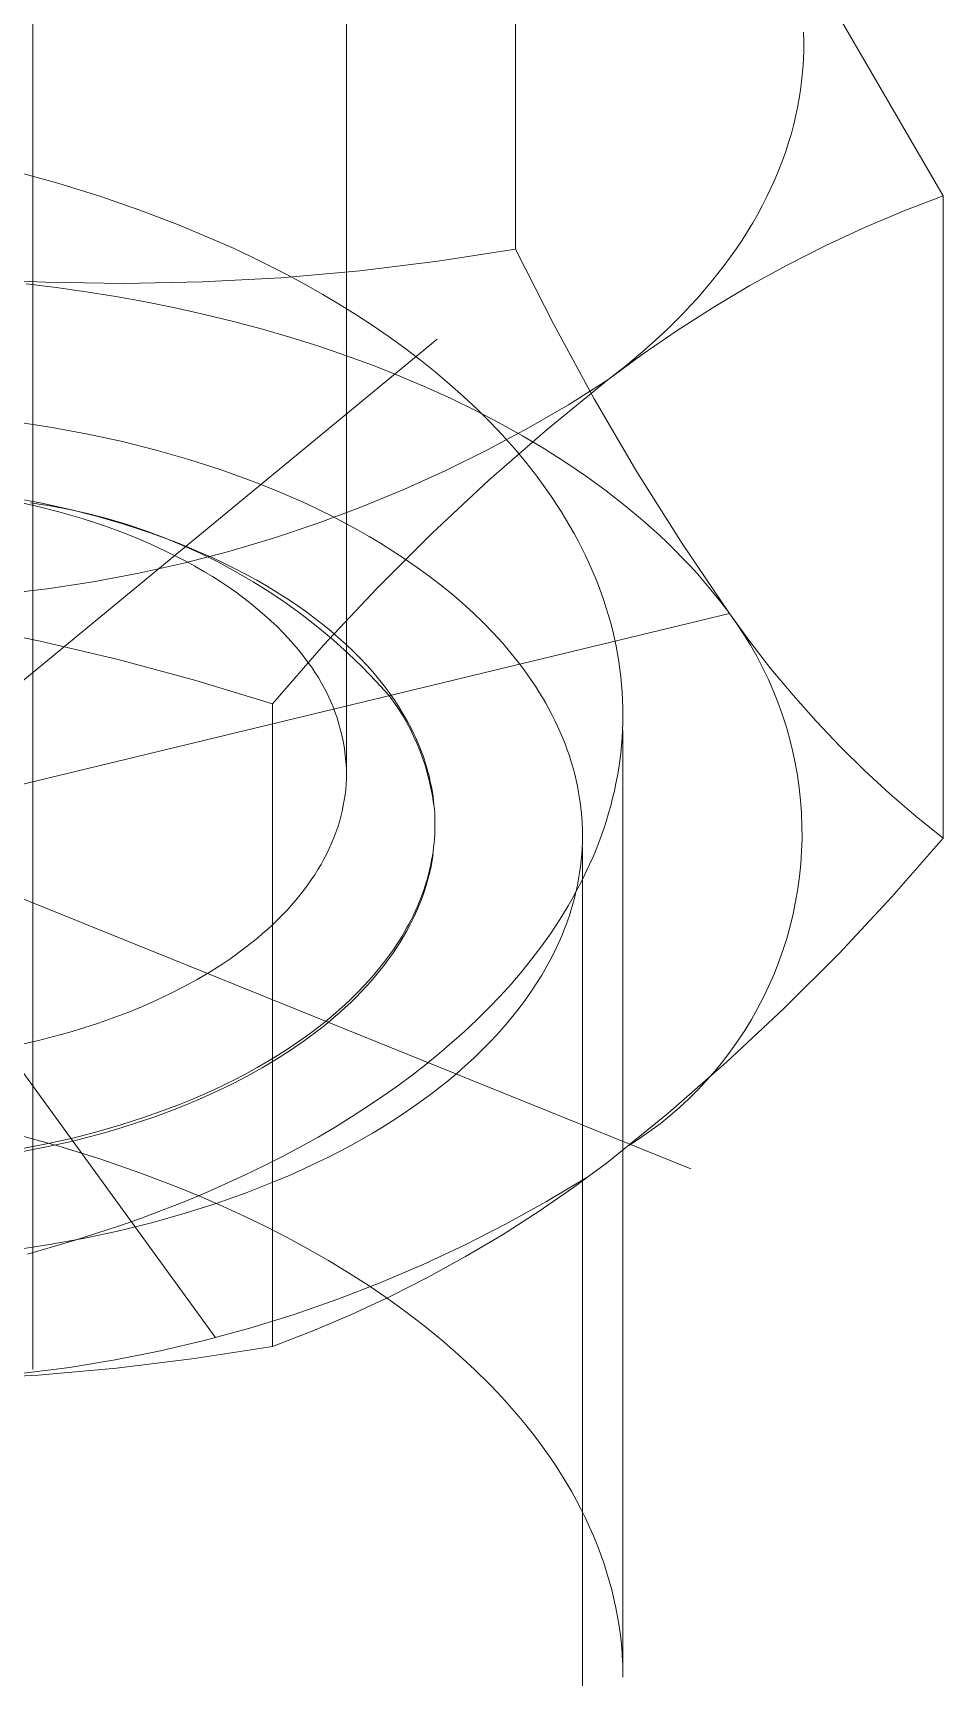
# Model space of a CAD drawing. Header units: inches. Extents: x -6 to 195, y -3 to 126.
# Drawn here: x 187.5533 to 187.7962, y 52.0845 to 52.5237 of the extents above; entities that cross this region are included whole.
import ezdxf

# ---------------------------------------------------------------- set-up
doc = ezdxf.new("R2010")
doc.units = ezdxf.units.IN
doc.linetypes.add('HIDDEN', pattern=[1.905, 1.27, -0.635])
doc.layers.add('ZANO_R_przerywana', color=250, linetype='HIDDEN', lineweight=0)

msp = doc.modelspace()

# ---------------------------------------------------------------- linework, layer by layer
at = {"layer": 'ZANO_R_przerywana'}
for p, q in [((187.63698, 52.65228), (187.63698, 52.32586)), ((187.55329, 52.64249), (187.55329, 52.16666)), ((187.68214, 52.63756), (187.68214, 52.46594)), ((187.74223, 52.57327), (187.79623, 52.48018)), ((187.75902, 52.52146), (187.75896, 52.52392)), ((187.75902, 52.51899), (187.75902, 52.52146)), ((187.75894, 52.51653), (187.75902, 52.51899)), ((187.75857, 52.51159), (187.75879, 52.51406)), ((187.75879, 52.51406), (187.75894, 52.51653)), ((187.75791, 52.50666), (187.75827, 52.50913)), ((187.75827, 52.50913), (187.75857, 52.51159)), ((187.75696, 52.50174), (187.75747, 52.5042)), ((187.75747, 52.5042), (187.75791, 52.50666)), ((187.75573, 52.49685), (187.75638, 52.49929)), ((187.75638, 52.49929), (187.75696, 52.50174)), ((187.75501, 52.49441), (187.75573, 52.49685)), ((187.75336, 52.48956), (187.75422, 52.49198)), ((187.75422, 52.49198), (187.75501, 52.49441)), ((187.55993, 52.48353), (187.54828, 52.48674)), ((187.75143, 52.48475), (187.75243, 52.48715)), ((187.75243, 52.48715), (187.75336, 52.48956)), ((187.57113, 52.48005), (187.55993, 52.48353)), ((187.74923, 52.47999), (187.75037, 52.48236)), ((187.75037, 52.48236), (187.75143, 52.48475)), ((187.58187, 52.47635), (187.57113, 52.48005)), ((187.74676, 52.47529), (187.74803, 52.47763)), ((187.74803, 52.47763), (187.74923, 52.47999)), ((187.79623, 52.48018), (187.7856, 52.47608)), ((187.79623, 52.30856), (187.79623, 52.48018)), ((187.59212, 52.47244), (187.58187, 52.47635)), ((187.74403, 52.47065), (187.74543, 52.47296)), ((187.74543, 52.47296), (187.74676, 52.47529)), ((187.7856, 52.47608), (187.77512, 52.47163)), ((187.59212, 52.47244), (187.60206, 52.46827)), ((187.60206, 52.46827), (187.60698, 52.46606)), ((187.74105, 52.46608), (187.74257, 52.46836)), ((187.74257, 52.46836), (187.74403, 52.47065)), ((187.77512, 52.47163), (187.76479, 52.46682)), ((187.60698, 52.46606), (187.61184, 52.46377)), ((187.68214, 52.46594), (187.66138, 52.46267)), ((187.68214, 52.46594), (187.69231, 52.44576)), ((187.73782, 52.46159), (187.73947, 52.46383)), ((187.73947, 52.46383), (187.74105, 52.46608)), ((187.76479, 52.46682), (187.75463, 52.46167)), ((187.61184, 52.46377), (187.61666, 52.46139)), ((187.61666, 52.46139), (187.62141, 52.45893)), ((187.64052, 52.46012), (187.61959, 52.45828)), ((187.66138, 52.46267), (187.64052, 52.46012)), ((187.73612, 52.45938), (187.73782, 52.46159)), ((187.75463, 52.46167), (187.74465, 52.45618)), ((187.55658, 52.45706), (187.53559, 52.45809)), ((187.55949, 52.45566), (187.55151, 52.45662)), ((187.57759, 52.45675), (187.55658, 52.45706)), ((187.56747, 52.45454), (187.55949, 52.45566)), ((187.5986, 52.45715), (187.57759, 52.45675)), ((187.61959, 52.45828), (187.5986, 52.45715)), ((187.62141, 52.45893), (187.6261, 52.45639)), ((187.6261, 52.45639), (187.63072, 52.45377)), ((187.73254, 52.45502), (187.73436, 52.45719)), ((187.73436, 52.45719), (187.73612, 52.45938)), ((187.74465, 52.45618), (187.73485, 52.45036)), ((187.57543, 52.45327), (187.56747, 52.45454)), ((187.58337, 52.45184), (187.57543, 52.45327)), ((187.59126, 52.45025), (187.58337, 52.45184)), ((187.63072, 52.45377), (187.63527, 52.45106)), ((187.63527, 52.45106), (187.63974, 52.44828)), ((187.72675, 52.44865), (187.72873, 52.45075)), ((187.72873, 52.45075), (187.73066, 52.45287)), ((187.73066, 52.45287), (187.73254, 52.45502)), ((187.60193, 52.17525), (187.40432, 52.44783)), ((187.5991, 52.4485), (187.59126, 52.45025)), ((187.60687, 52.4466), (187.5991, 52.4485)), ((187.61455, 52.44455), (187.60687, 52.4466)), ((187.63974, 52.44828), (187.64411, 52.44541)), ((187.72263, 52.44454), (187.72471, 52.44658)), ((187.72471, 52.44658), (187.72675, 52.44865)), ((187.73485, 52.45036), (187.72526, 52.44422)), ((187.34505, 52.1812), (187.6612, 52.44188)), ((187.62214, 52.44234), (187.61455, 52.44455)), ((187.62962, 52.43998), (187.62214, 52.44234)), ((187.64411, 52.44541), (187.6484, 52.44246)), ((187.6484, 52.44246), (187.65258, 52.43943)), ((187.69231, 52.44576), (187.7031, 52.42592)), ((187.72526, 52.44422), (187.71588, 52.43775)), ((187.71608, 52.43856), (187.72049, 52.44252)), ((187.72049, 52.44252), (187.72263, 52.44454)), ((187.63697, 52.43747), (187.62962, 52.43998)), ((187.65258, 52.43943), (187.65667, 52.43633)), ((187.71588, 52.43775), (187.70672, 52.43098)), ((187.71149, 52.43471), (187.71608, 52.43856)), ((187.64419, 52.43481), (187.63697, 52.43747)), ((187.65125, 52.43202), (187.64419, 52.43481)), ((187.65667, 52.43633), (187.66064, 52.43315)), ((187.66064, 52.43315), (187.66449, 52.4299)), ((187.70672, 52.43098), (187.71149, 52.43471)), ((187.65816, 52.42909), (187.65125, 52.43202)), ((187.66489, 52.42603), (187.65816, 52.42909)), ((187.66449, 52.4299), (187.66822, 52.42658)), ((187.70672, 52.43098), (187.69061, 52.41785)), ((187.69624, 52.42438), (187.70672, 52.43098)), ((187.67143, 52.42284), (187.66489, 52.42603)), ((187.66822, 52.42658), (187.67183, 52.42319)), ((187.68555, 52.41815), (187.69624, 52.42438)), ((187.7031, 52.42592), (187.71452, 52.40643)), ((187.67778, 52.41953), (187.67143, 52.42284)), ((187.67183, 52.42319), (187.6753, 52.41973)), ((187.5487, 52.41979), (187.55842, 52.4183)), ((187.55842, 52.4183), (187.56793, 52.41654)), ((187.56793, 52.41654), (187.5772, 52.41452)), ((187.67464, 52.41228), (187.68555, 52.41815)), ((187.69061, 52.41785), (187.67495, 52.40418)), ((187.6753, 52.41973), (187.67864, 52.41621)), ((187.68393, 52.4161), (187.67778, 52.41953)), ((187.67864, 52.41621), (187.68183, 52.41263)), ((187.68986, 52.41257), (187.68393, 52.4161)), ((187.5772, 52.41452), (187.58621, 52.41226)), ((187.58621, 52.41226), (187.59491, 52.40977)), ((187.66354, 52.40679), (187.67464, 52.41228)), ((187.68183, 52.41263), (187.68488, 52.40899)), ((187.69557, 52.40893), (187.68986, 52.41257)), ((187.59491, 52.40977), (187.6033, 52.40706)), ((187.6033, 52.40706), (187.61135, 52.40416)), ((187.65226, 52.40169), (187.66354, 52.40679)), ((187.68488, 52.40899), (187.68777, 52.40529)), ((187.70104, 52.4052), (187.69557, 52.40893)), ((187.72888, 52.22028), (187.27737, 52.4028)), ((187.61135, 52.40416), (187.61525, 52.40264)), ((187.61525, 52.40264), (187.61905, 52.40108)), ((187.67495, 52.40418), (187.65977, 52.38999)), ((187.68777, 52.40529), (187.69051, 52.40154)), ((187.70628, 52.40138), (187.70104, 52.4052)), ((187.71452, 52.40643), (187.72656, 52.38731)), ((187.54742, 52.39879), (187.55389, 52.39737)), ((187.54748, 52.3996), (187.55523, 52.39816)), ((187.55267, 52.39816), (187.55789, 52.39735)), ((187.55523, 52.39816), (187.56285, 52.39649)), ((187.61905, 52.40108), (187.62276, 52.39948)), ((187.62276, 52.39948), (187.62637, 52.39785)), ((187.64082, 52.39697), (187.65226, 52.40169)), ((187.69051, 52.40154), (187.69181, 52.39964)), ((187.69181, 52.39964), (187.69308, 52.39774)), ((187.71128, 52.39748), (187.70628, 52.40138)), ((187.55389, 52.39737), (187.56023, 52.39576)), ((187.55789, 52.39735), (187.56309, 52.39636)), ((187.56023, 52.39576), (187.56641, 52.39396)), ((187.56285, 52.39649), (187.57031, 52.39459)), ((187.56309, 52.39636), (187.56824, 52.3952)), ((187.56641, 52.39396), (187.56943, 52.393)), ((187.56824, 52.3952), (187.57336, 52.39386)), ((187.57031, 52.39459), (187.57758, 52.39247)), ((187.57336, 52.39386), (187.57843, 52.39235)), ((187.62637, 52.39785), (187.6299, 52.39617)), ((187.62921, 52.39264), (187.64082, 52.39697)), ((187.6299, 52.39617), (187.63332, 52.39447)), ((187.63332, 52.39447), (187.63665, 52.39273)), ((187.69308, 52.39774), (187.69431, 52.39582)), ((187.69431, 52.39582), (187.69549, 52.39389)), ((187.69549, 52.39389), (187.69664, 52.39195)), ((187.71603, 52.39351), (187.71128, 52.39748)), ((187.56943, 52.393), (187.57241, 52.39199)), ((187.57241, 52.39199), (187.57533, 52.39094)), ((187.57533, 52.39094), (187.57819, 52.38985)), ((187.57758, 52.39247), (187.58114, 52.39134)), ((187.57819, 52.38985), (187.581, 52.38872)), ((187.57843, 52.39235), (187.58344, 52.39067)), ((187.58114, 52.39134), (187.58463, 52.39015)), ((187.58344, 52.39067), (187.58839, 52.38882)), ((187.58463, 52.39015), (187.58807, 52.38892)), ((187.61747, 52.38872), (187.62921, 52.39264)), ((187.63665, 52.39273), (187.63989, 52.39097)), ((187.63989, 52.39097), (187.64302, 52.38918)), ((187.64302, 52.38918), (187.64606, 52.38737)), ((187.65977, 52.38999), (187.64507, 52.3753)), ((187.69664, 52.39195), (187.69774, 52.39)), ((187.69774, 52.39), (187.6988, 52.38805)), ((187.71831, 52.3915), (187.71603, 52.39351)), ((187.72053, 52.38948), (187.71831, 52.3915)), ((187.72269, 52.38744), (187.72053, 52.38948)), ((187.581, 52.38872), (187.58376, 52.38755)), ((187.58376, 52.38755), (187.58645, 52.38635)), ((187.58645, 52.38635), (187.58907, 52.38511)), ((187.58807, 52.38892), (187.59144, 52.38763)), ((187.58839, 52.38882), (187.59328, 52.3868)), ((187.58907, 52.38511), (187.59163, 52.38384)), ((187.59144, 52.38763), (187.59475, 52.38631)), ((187.59328, 52.3868), (187.5981, 52.38461)), ((187.59362, 52.38208), (187.6056, 52.3852)), ((187.59475, 52.38631), (187.59798, 52.38493)), ((187.59798, 52.38493), (187.60115, 52.38352)), ((187.6056, 52.3852), (187.61747, 52.38872)), ((187.64606, 52.38737), (187.6494, 52.38528)), ((187.6494, 52.38528), (187.65268, 52.38313)), ((187.6988, 52.38805), (187.69981, 52.38608)), ((187.69981, 52.38608), (187.70078, 52.3841)), ((187.72478, 52.38538), (187.72269, 52.38744)), ((187.7268, 52.38332), (187.72478, 52.38538)), ((187.72656, 52.38731), (187.73919, 52.36859)), ((187.58153, 52.37938), (187.59362, 52.38208)), ((187.59163, 52.38384), (187.59413, 52.38254)), ((187.59413, 52.38254), (187.59655, 52.38121)), ((187.59655, 52.38121), (187.59891, 52.37985)), ((187.5981, 52.38461), (187.60284, 52.38227)), ((187.60115, 52.38352), (187.60424, 52.38206)), ((187.60284, 52.38227), (187.60749, 52.37976)), ((187.60424, 52.38206), (187.60725, 52.38057)), ((187.60725, 52.38057), (187.61019, 52.37904)), ((187.65268, 52.38313), (187.65589, 52.3809)), ((187.65589, 52.3809), (187.65903, 52.37861)), ((187.70078, 52.3841), (187.70171, 52.38212)), ((187.70171, 52.38212), (187.7026, 52.38012)), ((187.72877, 52.38124), (187.7268, 52.38332)), ((187.73066, 52.37915), (187.72877, 52.38124)), ((187.55712, 52.37522), (187.56936, 52.37709)), ((187.56936, 52.37709), (187.58153, 52.37938)), ((187.59891, 52.37985), (187.6012, 52.37846)), ((187.6012, 52.37846), (187.60341, 52.37705)), ((187.60341, 52.37705), (187.60555, 52.37562)), ((187.60749, 52.37976), (187.61206, 52.3771)), ((187.61019, 52.37904), (187.61304, 52.37747)), ((187.61206, 52.3771), (187.61654, 52.37428)), ((187.61304, 52.37747), (187.61581, 52.37587)), ((187.65903, 52.37861), (187.6621, 52.37625)), ((187.6621, 52.37625), (187.66509, 52.37382)), ((187.7026, 52.38012), (187.70343, 52.37812)), ((187.70343, 52.37812), (187.70423, 52.37612)), ((187.70423, 52.37612), (187.70498, 52.3741)), ((187.7325, 52.37705), (187.73066, 52.37915)), ((187.73427, 52.37495), (187.7325, 52.37705)), ((187.54483, 52.37377), (187.55712, 52.37522)), ((187.60555, 52.37562), (187.60762, 52.37417)), ((187.60762, 52.37417), (187.60961, 52.37269)), ((187.60961, 52.37269), (187.61153, 52.3712)), ((187.61581, 52.37587), (187.6185, 52.37424)), ((187.61654, 52.37428), (187.62091, 52.37132)), ((187.6185, 52.37424), (187.62111, 52.37258)), ((187.62111, 52.37258), (187.62362, 52.37089)), ((187.64507, 52.3753), (187.63088, 52.36011)), ((187.66509, 52.37382), (187.66799, 52.37133)), ((187.70498, 52.3741), (187.70569, 52.37209)), ((187.70569, 52.37209), (187.70634, 52.37006)), ((187.73597, 52.37283), (187.73427, 52.37495)), ((187.73761, 52.37071), (187.73597, 52.37283)), ((187.26706, 52.2545), (187.73919, 52.36859)), ((187.61153, 52.3712), (187.61337, 52.3697)), ((187.61337, 52.3697), (187.61514, 52.36818)), ((187.61514, 52.36818), (187.61683, 52.36664)), ((187.62091, 52.37132), (187.62519, 52.3682)), ((187.62362, 52.37089), (187.62606, 52.36918)), ((187.62519, 52.3682), (187.62935, 52.36495)), ((187.62606, 52.36918), (187.6284, 52.36745)), ((187.6284, 52.36745), (187.63066, 52.3657)), ((187.66799, 52.37133), (187.6708, 52.36877)), ((187.6708, 52.36877), (187.67351, 52.36615)), ((187.70634, 52.37006), (187.70696, 52.36803)), ((187.70696, 52.36803), (187.70753, 52.366)), ((187.73919, 52.36859), (187.73761, 52.37071)), ((187.74116, 52.36583), (187.73919, 52.36859)), ((187.73919, 52.36859), (187.74462, 52.36112)), ((187.55526, 52.36122), (187.53428, 52.36545)), ((187.61683, 52.36664), (187.61845, 52.3651)), ((187.61845, 52.3651), (187.61999, 52.36355)), ((187.61999, 52.36355), (187.62146, 52.36199)), ((187.62935, 52.36495), (187.63341, 52.36155)), ((187.63066, 52.3657), (187.63283, 52.36393)), ((187.63283, 52.36393), (187.6349, 52.36214)), ((187.67351, 52.36615), (187.67611, 52.36347)), ((187.67611, 52.36347), (187.67861, 52.36072)), ((187.70753, 52.366), (187.70805, 52.36396)), ((187.70805, 52.36396), (187.70853, 52.36192)), ((187.74303, 52.36302), (187.74116, 52.36583)), ((187.74481, 52.36014), (187.74303, 52.36302)), ((187.57609, 52.35631), (187.55526, 52.36122)), ((187.63088, 52.36011), (187.61721, 52.34445)), ((187.62146, 52.36199), (187.62286, 52.36042)), ((187.62286, 52.36042), (187.62418, 52.35885)), ((187.62418, 52.35885), (187.62543, 52.35728)), ((187.63341, 52.36155), (187.63734, 52.35802)), ((187.6349, 52.36214), (187.6369, 52.36033)), ((187.6369, 52.36033), (187.6388, 52.35852)), ((187.6388, 52.35852), (187.64062, 52.35669)), ((187.67861, 52.36072), (187.68099, 52.35792)), ((187.70853, 52.36192), (187.70896, 52.35988)), ((187.70896, 52.35988), (187.70934, 52.35784)), ((187.74462, 52.36112), (187.75029, 52.35383)), ((187.74648, 52.3572), (187.74481, 52.36014)), ((187.59675, 52.35072), (187.57609, 52.35631)), ((187.62543, 52.35728), (187.6266, 52.3557)), ((187.6266, 52.3557), (187.62761, 52.35433)), ((187.62761, 52.35433), (187.62857, 52.35293)), ((187.63734, 52.35802), (187.64115, 52.35435)), ((187.64062, 52.35669), (187.64234, 52.35486)), ((187.64115, 52.35435), (187.64484, 52.35056)), ((187.64234, 52.35486), (187.64398, 52.35301)), ((187.68099, 52.35792), (187.68214, 52.3565)), ((187.68214, 52.3565), (187.68325, 52.35507)), ((187.68325, 52.35507), (187.68434, 52.35362)), ((187.70934, 52.35784), (187.70968, 52.35579)), ((187.70968, 52.35579), (187.70998, 52.35374)), ((187.74806, 52.3542), (187.74648, 52.3572)), ((187.74953, 52.35116), (187.74806, 52.3542)), ((187.61721, 52.34445), (187.59675, 52.35072)), ((187.62857, 52.35293), (187.62948, 52.35149)), ((187.62948, 52.35149), (187.63035, 52.35002)), ((187.63035, 52.35002), (187.63116, 52.34853)), ((187.64398, 52.35301), (187.64554, 52.35117)), ((187.64484, 52.35056), (187.64839, 52.34665)), ((187.64554, 52.35117), (187.64701, 52.34931)), ((187.68434, 52.35362), (187.68539, 52.35216)), ((187.68539, 52.35216), (187.68641, 52.35068)), ((187.68641, 52.35068), (187.6874, 52.3492)), ((187.70998, 52.35374), (187.71023, 52.35169)), ((187.71023, 52.35169), (187.71043, 52.34964)), ((187.71043, 52.34964), (187.71058, 52.3476)), ((187.75089, 52.34806), (187.74953, 52.35116)), ((187.75029, 52.35383), (187.7562, 52.34674)), ((187.63116, 52.34853), (187.63193, 52.34701)), ((187.63193, 52.34701), (187.63264, 52.34547)), ((187.63264, 52.34547), (187.63331, 52.3439)), ((187.64701, 52.34931), (187.64839, 52.34746)), ((187.64839, 52.34746), (187.64971, 52.34559)), ((187.64839, 52.34665), (187.64963, 52.34494)), ((187.64971, 52.34559), (187.65096, 52.34369)), ((187.6874, 52.3492), (187.68835, 52.3477)), ((187.68835, 52.3477), (187.68927, 52.34619)), ((187.68927, 52.34619), (187.69016, 52.34467)), ((187.71058, 52.3476), (187.71069, 52.34555)), ((187.71069, 52.34555), (187.71076, 52.3435)), ((187.75215, 52.34492), (187.75089, 52.34806)), ((187.7562, 52.34674), (187.76234, 52.33984)), ((187.61721, 52.34445), (187.61721, 52.17283)), ((187.63331, 52.3439), (187.63392, 52.34231)), ((187.63392, 52.34231), (187.63447, 52.34071)), ((187.64963, 52.34494), (187.6508, 52.3432)), ((187.6508, 52.3432), (187.65192, 52.34142)), ((187.65096, 52.34369), (187.65215, 52.34175)), ((187.65192, 52.34142), (187.65297, 52.3396)), ((187.65215, 52.34175), (187.65327, 52.33978)), ((187.69016, 52.34467), (187.69101, 52.34314)), ((187.69101, 52.34314), (187.69182, 52.3416)), ((187.69182, 52.3416), (187.6926, 52.34004)), ((187.71078, 52.34146), (187.71075, 52.33942)), ((187.71076, 52.3435), (187.71078, 52.34146)), ((187.7533, 52.34174), (187.75215, 52.34492)), ((187.75434, 52.33852), (187.7533, 52.34174)), ((187.63447, 52.34071), (187.63498, 52.33908)), ((187.63498, 52.33908), (187.63543, 52.33744)), ((187.63543, 52.33744), (187.63582, 52.33578)), ((187.65297, 52.3396), (187.65397, 52.33775)), ((187.65327, 52.33978), (187.65432, 52.33778)), ((187.65397, 52.33775), (187.6549, 52.33586)), ((187.65432, 52.33778), (187.65482, 52.33677)), ((187.65482, 52.33677), (187.6553, 52.33576)), ((187.6926, 52.34004), (187.69334, 52.33848)), ((187.69334, 52.33848), (187.69405, 52.33691)), ((187.69405, 52.33691), (187.69471, 52.33533)), ((187.71068, 52.33738), (187.71056, 52.33534)), ((187.71075, 52.33942), (187.71068, 52.33738)), ((187.71078, 52.33738), (187.71078, 52.08448)), ((187.75527, 52.33526), (187.75434, 52.33852)), ((187.76234, 52.33984), (187.7687, 52.33315)), ((187.63582, 52.33578), (187.63616, 52.33412)), ((187.63616, 52.33412), (187.63644, 52.33244)), ((187.63644, 52.33244), (187.63667, 52.33075)), ((187.6549, 52.33586), (187.65576, 52.33395)), ((187.6553, 52.33576), (187.65576, 52.33473)), ((187.65576, 52.33473), (187.65621, 52.3337)), ((187.65576, 52.33395), (187.65656, 52.332)), ((187.65621, 52.3337), (187.65663, 52.33266)), ((187.65663, 52.33266), (187.65703, 52.33161)), ((187.69471, 52.33533), (187.69534, 52.33374)), ((187.69534, 52.33374), (187.69593, 52.33215)), ((187.69593, 52.33215), (187.69648, 52.33054)), ((187.7104, 52.33331), (187.71019, 52.33129)), ((187.71056, 52.33534), (187.7104, 52.33331)), ((187.75608, 52.33198), (187.75527, 52.33526)), ((187.7687, 52.33315), (187.77528, 52.32667)), ((187.63667, 52.33075), (187.63684, 52.32906)), ((187.63684, 52.32906), (187.63696, 52.32736)), ((187.65656, 52.332), (187.65729, 52.33003)), ((187.65703, 52.33161), (187.65742, 52.33056)), ((187.65729, 52.33003), (187.65795, 52.32804)), ((187.65742, 52.33056), (187.65778, 52.3295)), ((187.65778, 52.3295), (187.65812, 52.32844)), ((187.65795, 52.32804), (187.65855, 52.32602)), ((187.65812, 52.32844), (187.65844, 52.32737)), ((187.69648, 52.33054), (187.69699, 52.32893)), ((187.69699, 52.32893), (187.69747, 52.32732)), ((187.70994, 52.32926), (187.70964, 52.32725)), ((187.71019, 52.33129), (187.70994, 52.32926)), ((187.75678, 52.32867), (187.75608, 52.33198)), ((187.75737, 52.32534), (187.75678, 52.32867)), ((187.63696, 52.32444), (187.63689, 52.32301)), ((187.63698, 52.32586), (187.63696, 52.32444)), ((187.65844, 52.32737), (187.65874, 52.32629)), ((187.65855, 52.32602), (187.65907, 52.32399)), ((187.65874, 52.32629), (187.65902, 52.32521)), ((187.65902, 52.32521), (187.65928, 52.32412)), ((187.65907, 52.32399), (187.65953, 52.32194)), ((187.65928, 52.32412), (187.65952, 52.32303)), ((187.69747, 52.32732), (187.6979, 52.32569)), ((187.6979, 52.32569), (187.69829, 52.32407)), ((187.69829, 52.32407), (187.69864, 52.32243)), ((187.70931, 52.32524), (187.70892, 52.32323)), ((187.70964, 52.32725), (187.70931, 52.32524)), ((187.75785, 52.32199), (187.75737, 52.32534)), ((187.77528, 52.32667), (187.78206, 52.3204)), ((187.63662, 52.32015), (187.63641, 52.31871)), ((187.63678, 52.32158), (187.63662, 52.32015)), ((187.63689, 52.32301), (187.63678, 52.32158)), ((187.65952, 52.32303), (187.65973, 52.32193)), ((187.65953, 52.32194), (187.65992, 52.31987)), ((187.65973, 52.32193), (187.65992, 52.32083)), ((187.65992, 52.32083), (187.66009, 52.31972)), ((187.65992, 52.31987), (187.66023, 52.31779)), ((187.66009, 52.31972), (187.66023, 52.31861)), ((187.69864, 52.32243), (187.69895, 52.32079)), ((187.69895, 52.32079), (187.69922, 52.31915)), ((187.69922, 52.31915), (187.69945, 52.31751)), ((187.70803, 52.31924), (187.70752, 52.31726)), ((187.7085, 52.32123), (187.70803, 52.31924)), ((187.70892, 52.32323), (187.7085, 52.32123)), ((187.7582, 52.31862), (187.75785, 52.32199)), ((187.78206, 52.3204), (187.78905, 52.31437)), ((187.63585, 52.31583), (187.6355, 52.31439)), ((187.63615, 52.31727), (187.63585, 52.31583)), ((187.63641, 52.31871), (187.63615, 52.31727)), ((187.66023, 52.31861), (187.66035, 52.31749)), ((187.66035, 52.31749), (187.66045, 52.31637)), ((187.66045, 52.31637), (187.66053, 52.31525)), ((187.66053, 52.31525), (187.66058, 52.31412)), ((187.69945, 52.31751), (187.69964, 52.31586)), ((187.69964, 52.31586), (187.69979, 52.31421)), ((187.70697, 52.31528), (187.70637, 52.31332)), ((187.70752, 52.31726), (187.70697, 52.31528)), ((187.75844, 52.31525), (187.7582, 52.31862)), ((187.75857, 52.31187), (187.75844, 52.31525)), ((187.63466, 52.31152), (187.63416, 52.31008)), ((187.6351, 52.31295), (187.63466, 52.31152)), ((187.6355, 52.31439), (187.6351, 52.31295)), ((187.66058, 52.31073), (187.66053, 52.30959)), ((187.66058, 52.31412), (187.6606, 52.31299)), ((187.6606, 52.31186), (187.66058, 52.31073)), ((187.6606, 52.31299), (187.6606, 52.31186)), ((187.69979, 52.31421), (187.69989, 52.31256)), ((187.69989, 52.31256), (187.69995, 52.3109)), ((187.69995, 52.3109), (187.69998, 52.30925)), ((187.70574, 52.31136), (187.70506, 52.30941)), ((187.70637, 52.31332), (187.70574, 52.31136)), ((187.75858, 52.30848), (187.75857, 52.31187)), ((187.78905, 52.31437), (187.79623, 52.30856)), ((187.63239, 52.3058), (187.63171, 52.30438)), ((187.63303, 52.30722), (187.63239, 52.3058)), ((187.63362, 52.30865), (187.63303, 52.30722)), ((187.63416, 52.31008), (187.63362, 52.30865)), ((187.66024, 52.30616), (187.66009, 52.30502)), ((187.66036, 52.30731), (187.66024, 52.30616)), ((187.66046, 52.30845), (187.66036, 52.30731)), ((187.66053, 52.30959), (187.66046, 52.30845)), ((187.69989, 52.30594), (187.69979, 52.30429)), ((187.69996, 52.30759), (187.69989, 52.30594)), ((187.69998, 52.30925), (187.69996, 52.30759)), ((187.69998, 52.30613), (187.69998, 48.45176)), ((187.70434, 52.30747), (187.70359, 52.30554)), ((187.70506, 52.30941), (187.70434, 52.30747)), ((187.75847, 52.3051), (187.75858, 52.30848)), ((187.78257, 52.2929), (187.79623, 52.30856)), ((187.6302, 52.30157), (187.62937, 52.30017)), ((187.63098, 52.30297), (187.6302, 52.30157)), ((187.63171, 52.30438), (187.63098, 52.30297)), ((187.65949, 52.30158), (187.65924, 52.30043)), ((187.65972, 52.30273), (187.65949, 52.30158)), ((187.65985, 52.30263), (187.65955, 52.30105)), ((187.65992, 52.30387), (187.65972, 52.30273)), ((187.66009, 52.3042), (187.65985, 52.30263)), ((187.66009, 52.30502), (187.65992, 52.30387)), ((187.69964, 52.30263), (187.69946, 52.30098)), ((187.69979, 52.30429), (187.69964, 52.30263)), ((187.70196, 52.30172), (187.70108, 52.29982)), ((187.70279, 52.30363), (187.70196, 52.30172)), ((187.70359, 52.30554), (187.70279, 52.30363)), ((187.75791, 52.29836), (187.75825, 52.30173)), ((187.75825, 52.30173), (187.75847, 52.3051)), ((187.62758, 52.29741), (187.62662, 52.29604)), ((187.6285, 52.29879), (187.62758, 52.29741)), ((187.62937, 52.30017), (187.6285, 52.29879)), ((187.65834, 52.29699), (187.65799, 52.29584)), ((187.65867, 52.29814), (187.65834, 52.29699)), ((187.65882, 52.29789), (187.65838, 52.29632)), ((187.65897, 52.29928), (187.65867, 52.29814)), ((187.65921, 52.29947), (187.65882, 52.29789)), ((187.65924, 52.30043), (187.65897, 52.29928)), ((187.65955, 52.30105), (187.65921, 52.29947)), ((187.69896, 52.29769), (187.69865, 52.29605)), ((187.69923, 52.29933), (187.69896, 52.29769)), ((187.69946, 52.30098), (187.69923, 52.29933)), ((187.70017, 52.29794), (187.69923, 52.29607)), ((187.70108, 52.29982), (187.70017, 52.29794)), ((187.75745, 52.29501), (187.75791, 52.29836)), ((187.62456, 52.29334), (187.62346, 52.29201)), ((187.62561, 52.29469), (187.62456, 52.29334)), ((187.62662, 52.29604), (187.62561, 52.29469)), ((187.6572, 52.29356), (187.65677, 52.29242)), ((187.65736, 52.29317), (187.65677, 52.2916)), ((187.65761, 52.2947), (187.6572, 52.29356)), ((187.65789, 52.29474), (187.65736, 52.29317)), ((187.65799, 52.29584), (187.65761, 52.2947)), ((187.65838, 52.29632), (187.65789, 52.29474)), ((187.69824, 52.29421), (187.69722, 52.29236)), ((187.69794, 52.29294), (187.69761, 52.29167)), ((187.69825, 52.29421), (187.69794, 52.29294)), ((187.69923, 52.29607), (187.69824, 52.29421)), ((187.69865, 52.29605), (187.69829, 52.29441)), ((187.75688, 52.29167), (187.75745, 52.29501)), ((187.76838, 52.27771), (187.78257, 52.2929)), ((187.62114, 52.28939), (187.61991, 52.2881)), ((187.62232, 52.29069), (187.62114, 52.28939)), ((187.62346, 52.29201), (187.62232, 52.29069)), ((187.65545, 52.28847), (187.65472, 52.28692)), ((187.65532, 52.28901), (187.65479, 52.28787)), ((187.65583, 52.29014), (187.65532, 52.28901)), ((187.65614, 52.29003), (187.65545, 52.28847)), ((187.65631, 52.29128), (187.65583, 52.29014)), ((187.65677, 52.2916), (187.65614, 52.29003)), ((187.65677, 52.29242), (187.65631, 52.29128)), ((187.69616, 52.29052), (187.69395, 52.2869)), ((187.69722, 52.29236), (187.69616, 52.29052)), ((187.69688, 52.28915), (187.69648, 52.2879)), ((187.69726, 52.29041), (187.69688, 52.28915)), ((187.69761, 52.29167), (187.69726, 52.29041)), ((187.7554, 52.28507), (187.7562, 52.28836)), ((187.7562, 52.28836), (187.75688, 52.29167)), ((187.616, 52.28432), (187.61461, 52.28309)), ((187.61734, 52.28556), (187.616, 52.28432)), ((187.61865, 52.28682), (187.61734, 52.28556)), ((187.61991, 52.2881), (187.61865, 52.28682)), ((187.65311, 52.28383), (187.65223, 52.28229)), ((187.65303, 52.2845), (187.6524, 52.28339)), ((187.65364, 52.28562), (187.65303, 52.2845)), ((187.65394, 52.28537), (187.65311, 52.28383)), ((187.65423, 52.28675), (187.65364, 52.28562)), ((187.65472, 52.28692), (187.65394, 52.28537)), ((187.65479, 52.28787), (187.65423, 52.28675)), ((187.69395, 52.2869), (187.69159, 52.28332)), ((187.69513, 52.28416), (187.69463, 52.28292)), ((187.6956, 52.2854), (187.69513, 52.28416)), ((187.69605, 52.28665), (187.6956, 52.2854)), ((187.69648, 52.2879), (187.69605, 52.28665)), ((187.75449, 52.28181), (187.7554, 52.28507)), ((187.61025, 52.27952), (187.60872, 52.27837)), ((187.61174, 52.28069), (187.61025, 52.27952)), ((187.6132, 52.28188), (187.61174, 52.28069)), ((187.61461, 52.28309), (187.6132, 52.28188)), ((187.65034, 52.28006), (187.6496, 52.27897)), ((187.65105, 52.28117), (187.65034, 52.28006)), ((187.65131, 52.28076), (187.65034, 52.27925)), ((187.65173, 52.28227), (187.65105, 52.28117)), ((187.65223, 52.28229), (187.65131, 52.28076)), ((187.6524, 52.28339), (187.65173, 52.28227)), ((187.68911, 52.27981), (187.6865, 52.27635)), ((187.69159, 52.28332), (187.68911, 52.27981)), ((187.69411, 52.28169), (187.693, 52.27923)), ((187.69463, 52.28292), (187.69411, 52.28169)), ((187.75347, 52.27859), (187.75449, 52.28181)), ((187.60395, 52.27503), (187.60062, 52.27291)), ((187.60557, 52.27612), (187.60395, 52.27503)), ((187.60716, 52.27723), (187.60557, 52.27612)), ((187.60872, 52.27837), (187.60716, 52.27723)), ((187.64724, 52.27571), (187.64555, 52.27357)), ((187.64825, 52.27624), (187.64714, 52.27476)), ((187.64884, 52.27787), (187.64724, 52.27571)), ((187.64932, 52.27774), (187.64825, 52.27624)), ((187.6496, 52.27897), (187.64884, 52.27787)), ((187.65034, 52.27925), (187.64932, 52.27774)), ((187.6865, 52.27635), (187.68377, 52.27296)), ((187.69179, 52.2768), (187.6905, 52.2744)), ((187.693, 52.27923), (187.69179, 52.2768)), ((187.7511, 52.27225), (187.75234, 52.2754)), ((187.75234, 52.2754), (187.75347, 52.27859)), ((187.75368, 52.26302), (187.76838, 52.27771)), ((187.59718, 52.27087), (187.59364, 52.26893)), ((187.60062, 52.27291), (187.59718, 52.27087)), ((187.64377, 52.27145), (187.64189, 52.26937)), ((187.64478, 52.27182), (187.64354, 52.27038)), ((187.64555, 52.27357), (187.64377, 52.27145)), ((187.64599, 52.27328), (187.64478, 52.27182)), ((187.64714, 52.27476), (187.64599, 52.27328)), ((187.68377, 52.27296), (187.68093, 52.26962)), ((187.68912, 52.27201), (187.68766, 52.26966)), ((187.6905, 52.2744), (187.68912, 52.27201)), ((187.74975, 52.26915), (187.7511, 52.27225)), ((187.59001, 52.26707), (187.58629, 52.26531)), ((187.59364, 52.26893), (187.59001, 52.26707)), ((187.63993, 52.26732), (187.63787, 52.2653)), ((187.64092, 52.26752), (187.63955, 52.26612)), ((187.64189, 52.26937), (187.63993, 52.26732)), ((187.64225, 52.26894), (187.64092, 52.26752)), ((187.64354, 52.27038), (187.64225, 52.26894)), ((187.67797, 52.26636), (187.67491, 52.26316)), ((187.68093, 52.26962), (187.67797, 52.26636)), ((187.68611, 52.26733), (187.68448, 52.26503)), ((187.68766, 52.26966), (187.68611, 52.26733)), ((187.74829, 52.26609), (187.74975, 52.26915)), ((187.57866, 52.26206), (187.57476, 52.26058)), ((187.58251, 52.26364), (187.57866, 52.26206)), ((187.58629, 52.26531), (187.58251, 52.26364)), ((187.63573, 52.26331), (187.63351, 52.26137)), ((187.63518, 52.26201), (187.63365, 52.26067)), ((187.63668, 52.26336), (187.63518, 52.26201)), ((187.63787, 52.2653), (187.63573, 52.26331)), ((187.63813, 52.26473), (187.63668, 52.26336)), ((187.63955, 52.26612), (187.63813, 52.26473)), ((187.67491, 52.26316), (187.67175, 52.26002)), ((187.68277, 52.26276), (187.68098, 52.26052)), ((187.68448, 52.26503), (187.68277, 52.26276)), ((187.73849, 52.24883), (187.75368, 52.26302)), ((187.74507, 52.26014), (187.74673, 52.26309)), ((187.74673, 52.26309), (187.74829, 52.26609)), ((187.56685, 52.2579), (187.56285, 52.2567)), ((187.57082, 52.25919), (187.56685, 52.2579)), ((187.57476, 52.26058), (187.57082, 52.25919)), ((187.62883, 52.25759), (187.62638, 52.25576)), ((187.63121, 52.25946), (187.62883, 52.25759)), ((187.63047, 52.25805), (187.62883, 52.25677)), ((187.63208, 52.25935), (187.63047, 52.25805)), ((187.63351, 52.26137), (187.63121, 52.25946)), ((187.63365, 52.26067), (187.63208, 52.25935)), ((187.67175, 52.26002), (187.6685, 52.25696)), ((187.67912, 52.25832), (187.67719, 52.25615)), ((187.68098, 52.26052), (187.67912, 52.25832)), ((187.74331, 52.25725), (187.74507, 52.26014)), ((187.55481, 52.25457), (187.54925, 52.25331)), ((187.55883, 52.25559), (187.55481, 52.25457)), ((187.56285, 52.2567), (187.55883, 52.25559)), ((187.62386, 52.25398), (187.62127, 52.25224)), ((187.62544, 52.25427), (187.62192, 52.25185)), ((187.62638, 52.25576), (187.62386, 52.25398)), ((187.62883, 52.25677), (187.62544, 52.25427)), ((187.66515, 52.25396), (187.66173, 52.25104)), ((187.6685, 52.25696), (187.66515, 52.25396)), ((187.67518, 52.25401), (187.67311, 52.25191)), ((187.67719, 52.25615), (187.67518, 52.25401)), ((187.7395, 52.25166), (187.74145, 52.25443)), ((187.74145, 52.25443), (187.74331, 52.25725)), ((187.6159, 52.2489), (187.61313, 52.2473)), ((187.61828, 52.24952), (187.61452, 52.24727)), ((187.61861, 52.25055), (187.6159, 52.2489)), ((187.62192, 52.25185), (187.61828, 52.24952)), ((187.62127, 52.25224), (187.61861, 52.25055)), ((187.66173, 52.25104), (187.65819, 52.24816)), ((187.67097, 52.24985), (187.66877, 52.24782)), ((187.67311, 52.25191), (187.67097, 52.24985)), ((187.72284, 52.23516), (187.73849, 52.24883)), ((187.73531, 52.24635), (187.73745, 52.24897)), ((187.73745, 52.24897), (187.7395, 52.25166)), ((187.60743, 52.24424), (187.60451, 52.24279)), ((187.61066, 52.24512), (187.60671, 52.24306)), ((187.61031, 52.24574), (187.60743, 52.24424)), ((187.61313, 52.2473), (187.61031, 52.24574)), ((187.61452, 52.24727), (187.61066, 52.24512)), ((187.6545, 52.2453), (187.65068, 52.24246)), ((187.65819, 52.24816), (187.6545, 52.2453)), ((187.66651, 52.24584), (187.6642, 52.24389)), ((187.66877, 52.24782), (187.66651, 52.24584)), ((187.73308, 52.24381), (187.73531, 52.24635)), ((187.59855, 52.24003), (187.59551, 52.23873)), ((187.60155, 52.24138), (187.59855, 52.24003)), ((187.60267, 52.24109), (187.59855, 52.23921)), ((187.60451, 52.24279), (187.60155, 52.24138)), ((187.60671, 52.24306), (187.60267, 52.24109)), ((187.65068, 52.24246), (187.64671, 52.23965)), ((187.6594, 52.24012), (187.65693, 52.2383)), ((187.66182, 52.24199), (187.6594, 52.24012)), ((187.6642, 52.24389), (187.66182, 52.24199)), ((187.72836, 52.23895), (187.73076, 52.24134)), ((187.73076, 52.24134), (187.73308, 52.24381)), ((187.58935, 52.23627), (187.58308, 52.23403)), ((187.59012, 52.23575), (187.58583, 52.23417)), ((187.59244, 52.23747), (187.58935, 52.23627)), ((187.59437, 52.23743), (187.59012, 52.23575)), ((187.59551, 52.23873), (187.59244, 52.23747)), ((187.59855, 52.23921), (187.59437, 52.23743)), ((187.64259, 52.23687), (187.63834, 52.23413)), ((187.64671, 52.23965), (187.64259, 52.23687)), ((187.65441, 52.23651), (187.65185, 52.23477)), ((187.65693, 52.2383), (187.65441, 52.23651)), ((187.72332, 52.23444), (187.72588, 52.23665)), ((187.72588, 52.23665), (187.72836, 52.23895)), ((187.57673, 52.23198), (187.57034, 52.23013)), ((187.57713, 52.23129), (187.57274, 52.22999)), ((187.58308, 52.23403), (187.57673, 52.23198)), ((187.5815, 52.23268), (187.57713, 52.23129)), ((187.58583, 52.23417), (187.5815, 52.23268)), ((187.63393, 52.23142), (187.62939, 52.22875)), ((187.63834, 52.23413), (187.63393, 52.23142)), ((187.6466, 52.23142), (187.64393, 52.2298)), ((187.64925, 52.23307), (187.6466, 52.23142)), ((187.65185, 52.23477), (187.64925, 52.23307)), ((187.70672, 52.22203), (187.72284, 52.23516)), ((187.71799, 52.23028), (187.72069, 52.23231)), ((187.72069, 52.23231), (187.72332, 52.23444)), ((187.55993, 52.22636), (187.54828, 52.22958)), ((187.55739, 52.227), (187.55063, 52.22567)), ((187.56393, 52.22849), (187.55739, 52.227)), ((187.56393, 52.22767), (187.55739, 52.22619)), ((187.57034, 52.23013), (187.56393, 52.22849)), ((187.56834, 52.22878), (187.56393, 52.22767)), ((187.57274, 52.22999), (187.56834, 52.22878)), ((187.62939, 52.22875), (187.6247, 52.22613)), ((187.63847, 52.2267), (187.63527, 52.22499)), ((187.64393, 52.2298), (187.63847, 52.2267)), ((187.71238, 52.22649), (187.71522, 52.22834)), ((187.71522, 52.22834), (187.71799, 52.23028)), ((187.55739, 52.22619), (187.55063, 52.22485)), ((187.57113, 52.22289), (187.55993, 52.22636)), ((187.58187, 52.21918), (187.57113, 52.22289)), ((187.61987, 52.22355), (187.6149, 52.22102)), ((187.6247, 52.22613), (187.61987, 52.22355)), ((187.63197, 52.2233), (187.62857, 52.22164)), ((187.63527, 52.22499), (187.63197, 52.2233)), ((187.59212, 52.21528), (187.58187, 52.21918)), ((187.6098, 52.21855), (187.60456, 52.21613)), ((187.6149, 52.22102), (187.6098, 52.21855)), ((187.6215, 52.21842), (187.61782, 52.21686)), ((187.62508, 52.22001), (187.6215, 52.21842)), ((187.62857, 52.22164), (187.62508, 52.22001)), ((187.69757, 52.21526), (187.70672, 52.22203)), ((187.59804, 52.21284), (187.59212, 52.21528)), ((187.59919, 52.21377), (187.59368, 52.21148)), ((187.60456, 52.21613), (187.59919, 52.21377)), ((187.6102, 52.21386), (187.60223, 52.21103)), ((187.61782, 52.21686), (187.6102, 52.21386)), ((187.68819, 52.20879), (187.69757, 52.21526)), ((187.69041, 52.2115), (187.70098, 52.21784)), ((187.58805, 52.20926), (187.5823, 52.2071)), ((187.59368, 52.21148), (187.58805, 52.20926)), ((187.60223, 52.21103), (187.59392, 52.20839)), ((187.60391, 52.21029), (187.59804, 52.21284)), ((187.60972, 52.20762), (187.60391, 52.21029)), ((187.67963, 52.20552), (187.69041, 52.2115)), ((187.57643, 52.20502), (187.56434, 52.20109)), ((187.58529, 52.20595), (187.57636, 52.20373)), ((187.5823, 52.2071), (187.57643, 52.20502)), ((187.59392, 52.20839), (187.58529, 52.20595)), ((187.61546, 52.20483), (187.60972, 52.20762)), ((187.62112, 52.20193), (187.61546, 52.20483)), ((187.66865, 52.19992), (187.67963, 52.20552)), ((187.67859, 52.20265), (187.68819, 52.20879)), ((187.56434, 52.20109), (187.55182, 52.19749)), ((187.56715, 52.20176), (187.5577, 52.20003)), ((187.57636, 52.20373), (187.56715, 52.20176)), ((187.62668, 52.19891), (187.62112, 52.20193)), ((187.6688, 52.19683), (187.67859, 52.20265)), ((187.5577, 52.20003), (187.54804, 52.19857)), ((187.63215, 52.19577), (187.62668, 52.19891)), ((187.65748, 52.1947), (187.66865, 52.19992)), ((187.65882, 52.19134), (187.6688, 52.19683)), ((187.63751, 52.19251), (187.63215, 52.19577)), ((187.64276, 52.18915), (187.63751, 52.19251)), ((187.64614, 52.18987), (187.65748, 52.1947)), ((187.63465, 52.18542), (187.64614, 52.18987)), ((187.64787, 52.18567), (187.64276, 52.18915)), ((187.64866, 52.18619), (187.65882, 52.19134)), ((187.623, 52.18137), (187.63465, 52.18542)), ((187.63833, 52.18138), (187.64866, 52.18619)), ((187.65284, 52.18208), (187.64787, 52.18567)), ((187.61123, 52.17773), (187.623, 52.18137)), ((187.62784, 52.17693), (187.63833, 52.18138)), ((187.65767, 52.17838), (187.65284, 52.18208)), ((187.66234, 52.17458), (187.65767, 52.17838)), ((187.58734, 52.17165), (187.59934, 52.17448)), ((187.59934, 52.17448), (187.61123, 52.17773)), ((187.61721, 52.17283), (187.62784, 52.17693)), ((187.66684, 52.17067), (187.66234, 52.17458)), ((187.57526, 52.16923), (187.58734, 52.17165)), ((187.57559, 52.16701), (187.59645, 52.16956)), ((187.59645, 52.16956), (187.61721, 52.17283)), ((187.67116, 52.16667), (187.66684, 52.17067)), ((187.53368, 52.16405), (187.55466, 52.16517)), ((187.55087, 52.16564), (187.5631, 52.16722)), ((187.55466, 52.16517), (187.57559, 52.16701)), ((187.5631, 52.16722), (187.57526, 52.16923)), ((187.6753, 52.16257), (187.67116, 52.16667)), ((187.6773, 52.16049), (187.6753, 52.16257)), ((187.67925, 52.15838), (187.6773, 52.16049)), ((187.68115, 52.15625), (187.67925, 52.15838)), ((187.68299, 52.15411), (187.68115, 52.15625)), ((187.68478, 52.15194), (187.68299, 52.15411)), ((187.68652, 52.14975), (187.68478, 52.15194)), ((187.68821, 52.14754), (187.68652, 52.14975)), ((187.68984, 52.14532), (187.68821, 52.14754)), ((187.69141, 52.14307), (187.68984, 52.14532)), ((187.69293, 52.14081), (187.69141, 52.14307)), ((187.69438, 52.13854), (187.69293, 52.14081)), ((187.69578, 52.13624), (187.69438, 52.13854)), ((187.69712, 52.13394), (187.69578, 52.13624)), ((187.6984, 52.13162), (187.69712, 52.13394)), ((187.69962, 52.12928), (187.6984, 52.13162)), ((187.70078, 52.12694), (187.69962, 52.12928)), ((187.70188, 52.12458), (187.70078, 52.12694)), ((187.70292, 52.12221), (187.70188, 52.12458)), ((187.70389, 52.11983), (187.70292, 52.12221)), ((187.7048, 52.11744), (187.70389, 52.11983)), ((187.70564, 52.11505), (187.7048, 52.11744)), ((187.70642, 52.11264), (187.70564, 52.11505)), ((187.70714, 52.11023), (187.70642, 52.11264)), ((187.7078, 52.10782), (187.70714, 52.11023)), ((187.70838, 52.1054), (187.7078, 52.10782)), ((187.70891, 52.10297), (187.70838, 52.1054)), ((187.70937, 52.10054), (187.70891, 52.10297)), ((187.70976, 52.09811), (187.70937, 52.10054)), ((187.71009, 52.09568), (187.70976, 52.09811)), ((187.71036, 52.09325), (187.71009, 52.09568)), ((187.71056, 52.09082), (187.71036, 52.09325)), ((187.71069, 52.08839), (187.71056, 52.09082))]:
    msp.add_line(p, q, dxfattribs=at)

doc.saveas('drawing.dxf')
